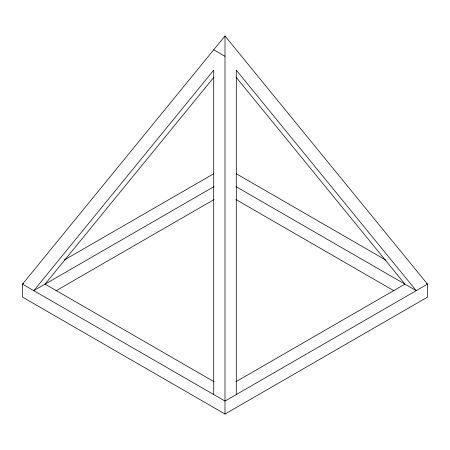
<?xml version="1.0" encoding="UTF-8"?>
<svg xmlns="http://www.w3.org/2000/svg" width="450" height="450" viewBox="0 0 450 450"><rect width="100%" height="100%" fill="white"/><g stroke="black" fill="none" stroke-linecap="round" stroke-linejoin="round"><path stroke-width="0.67" d="M225 35.966L22.5 284.141L22.5 297.118L225 414.034L427.5 297.118L427.5 284.141L225 35.966L225 414.034M213.891 77.226L45.056 284.141L214.059 381.713M23.687 283.461L22.5 284.141L225 401.057L427.5 284.141L426.313 283.461M64.176 260.083L213.722 173.745M214.059 186.576L33.778 290.655L213.722 70.127L213.722 394.543M56.002 290.801L214.059 199.547M235.941 381.713L404.944 284.141L236.109 77.226M213.722 49.792L225 56.306M236.278 173.745L385.824 260.083M235.941 186.576L416.222 290.655L236.278 70.127L236.278 394.543M235.941 199.547L393.998 290.801"/></g></svg>
